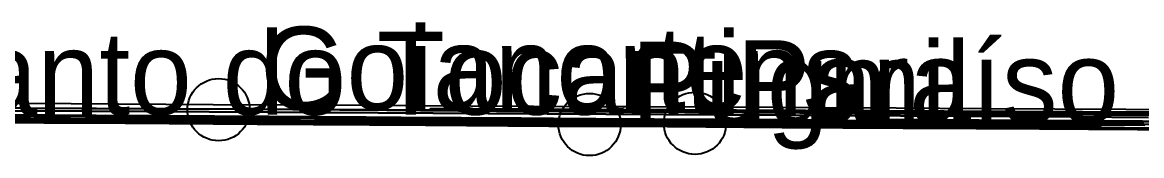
# Model space of a CAD drawing. Header units: metres. Extents: x 528129 to 864363, y 9998262 to 10000641.
# Drawn here: x 725062 to 735846, y 9998933 to 10000219 of the extents above; entities that cross this region are included whole.
import ezdxf

# ---------------------------------------------------------------- set-up
doc = ezdxf.new("R2010")
doc.units = ezdxf.units.M
for name, color, linetype in [('BACIA_CBHRCC', 1, 'CONTINUOUS'), ('HIDROGRAFIA', 5, 'CONTINUOUS'), ('LIMITES_MUNICIPAIS', 8, 'CONTINUOUS'), ('SEDES_MUNICIPAIS', 10, 'CONTINUOUS'), ('SUBBACIA_CAIAPO', 40, 'CONTINUOUS'), ('SUBBACIA_COCO', 30, 'CONTINUOUS')]:
    doc.layers.add(name, color=color, linetype=linetype)

msp = doc.modelspace()

# ---------------------------------------------------------------- linework, layer by layer
at = {"layer": 'BACIA_CBHRCC'}
for points in [[(724954.013, 9999321.86), (725193.581, 9999320.231), (725367.14, 9999319.061), (725467.191, 9999318.399), (725577.444, 9999317.684), (725685.798, 9999316.993), (725802.606, 9999316.255), (726045.175, 9999314.729), (726163.23, 9999313.983), (726398.172, 9999312.487), (726499.171, 9999311.842), (726650.033, 9999310.864), (726789.576, 9999309.933), (726852.319, 9999309.492), (726903.039, 9999309.119), (726967.625, 9999308.617), (727006.162, 9999308.296), (727052.194, 9999307.889), (727082.449, 9999307.635), (727122.492, 9999307.325), (727233.908, 9999306.541), (727351.869, 9999305.757), (727460.953, 9999305.047), (727580.277, 9999304.285), (727708.271, 9999303.478), (727907.614, 9999302.233), (728016.559, 9999301.558), (728124.154, 9999300.898), (728288.025, 9999299.904), (728447.183, 9999298.968), (728539.613, 9999298.449), (728740.874, 9999297.364), (728871.04, 9999296.643), (728991.219, 9999295.95), (729117.644, 9999295.196), (729263.636, 9999294.292), (729354.043, 9999293.708), (729473.579, 9999292.899), (729544.86, 9999292.396), (729623.377, 9999291.82), (729667.35, 9999291.487), (729749.478, 9999290.829), (729796.449, 9999290.41), (729834.541, 9999290.032), (729849.868, 9999289.867), (729871.933, 9999289.591), (729884.724, 9999289.375), (729890.37, 9999289.213), (729891.217, 9999289.097), (729886.119, 9999288.967), (729960.909, 9999288.459), (730089.382, 9999287.612), (730271.116, 9999286.43), (730440.788, 9999285.337), (730536.695, 9999284.722), (730696.358, 9999283.705), (730859.377, 9999282.674), (731017.122, 9999281.681), (731482.699, 9999278.764), (731652.508, 9999277.681), (731778.763, 9999276.849), (731864.171, 9999276.262), (731930.249, 9999275.784), (731977.127, 9999275.417), (731998.127, 9999275.215), (732001.725, 9999275.118), (731989.007, 9999275.122), (731956.79, 9999275.236), (731903.667, 9999275.457), (731867.097, 9999275.617), (731758.863, 9999276.115), (731668.721, 9999276.553), (731517.365, 9999277.31), (731451.404, 9999277.613), (731428.922, 9999277.678), (731411.511, 9999277.668), (731419.044, 9999277.542), (731437.19, 9999277.345), (731482.628, 9999276.896), (731510.55, 9999276.643), (731638.695, 9999275.609), (731800.107, 9999274.336), (731962.004, 9999273.033), (731688.892, 9999274.464), (731596.698, 9999274.941), (731506.511, 9999275.397), (731443.427, 9999275.705), (731387.581, 9999275.968), (731305.014, 9999276.32), (731271.085, 9999276.387), (731270.626, 9999276.294), (731286, 9999276.104), (731318.173, 9999275.817), (731369.478, 9999275.42), (731474.282, 9999274.68), (731555.029, 9999274.126), (731680.021, 9999273.277), (731756.311, 9999272.748), (731860.065, 9999271.988), (731927.779, 9999271.471), (731986.869, 9999271.032), (732058.024, 9999270.521), (732138.289, 9999269.959), (732410.196, 9999268.073), (732541.427, 9999267.152), (732751.96, 9999265.633), (732831.111, 9999265.076), (732930.683, 9999264.395), (733090.043, 9999263.329), (733198.803, 9999262.612), (733570.396, 9999260.17), (733709.394, 9999259.249), (733806.069, 9999258.595), (733893.324, 9999257.985), (734000.358, 9999257.201), (734063.215, 9999256.722), (734151.278, 9999256.037), (734292.979, 9999254.918), (734386.25, 9999254.201), (734488.922, 9999253.427), (734544.895, 9999253.012), (734605.382, 9999252.57), (734693.569, 9999251.941), (734789.433, 9999251.272), (735053.908, 9999249.451), (735207.061, 9999248.388), (735300.542, 9999247.726), (735387.811, 9999247.097), (735504.277, 9999246.242), (735609.794, 9999245.446), (735706.677, 9999244.699), (735810.993, 9999243.883), (735867.511, 9999243.451)], [(736097.122, 9999232.613), (735795.564, 9999234.505), (735622.883, 9999235.591), (735152.688, 9999238.562), (734921.257, 9999240.016), (734816.855, 9999240.674), (734709.271, 9999241.36), (734599.11, 9999242.072), (734326.844, 9999243.844), (734222.222, 9999244.518), (734115.969, 9999245.192), (733907.462, 9999246.504), (733762.389, 9999247.392), (733634.04, 9999248.14), (733523.795, 9999248.75), (733468.074, 9999249.045), (733361.223, 9999249.602), (733233.899, 9999250.279), (733151.868, 9999250.698), (733098.421, 9999250.934), (733087.241, 9999250.893), (733099.49, 9999250.738), (733128.393, 9999250.442), (733137.412, 9999250.3), (733132.084, 9999250.217), (733122.361, 9999250.2), (733095.615, 9999250.244), (733049.891, 9999250.373), (733021.802, 9999250.472), (732929.324, 9999250.833), (732879.334, 9999251.016), (732851.119, 9999251.107), (732832.807, 9999251.131), (732826.255, 9999251.079), (732828.27, 9999250.934), (732826.002, 9999250.879), (732818.503, 9999250.858), (732782.623, 9999250.908), (732725.226, 9999251.06), (732673.826, 9999251.26), (732605.196, 9999251.574), (732550.15, 9999251.846), (732343.345, 9999252.89), (732233.752, 9999253.425), (732033.182, 9999254.396), (731966.592, 9999254.759), (731818.669, 9999255.63), (731677.286, 9999256.484), (731567.508, 9999257.154), (731451.892, 9999257.864), (731332.016, 9999258.607), (731042.858, 9999260.417), (730928.602, 9999261.128), (730811.665, 9999261.848), (730670.468, 9999262.702), (730528.943, 9999263.545), (730390.901, 9999264.357), (730259.948, 9999265.118), (730025.726, 9999266.47), (729890.217, 9999267.254), (729774.85, 9999267.941), (729759.2, 9999268.02), (729745.547, 9999268.006), (729785.263, 9999267.624), (729835.115, 9999267.177), (729848.18, 9999267.005), (729848.831, 9999266.861), (729841.322, 9999266.819), (729819.281, 9999266.836), (729834.716, 9999266.654), (729895.717, 9999266.195), (729978.204, 9999265.606), (730089.285, 9999264.804), (730125.275, 9999264.502), (730166.512, 9999264.084), (730146.679, 9999264.093), (730136.954, 9999264.049), (730126.825, 9999263.934), (730122.156, 9999263.795), (730257.442, 9999262.865), (730372.446, 9999262.058), (730479.227, 9999261.278), (730548.188, 9999260.753), (730608.698, 9999260.262), (730659.355, 9999259.864), (730706.422, 9999259.499), (730775.943, 9999258.992), (731000.314, 9999257.393), (731085.492, 9999256.778), (731163.09, 9999256.207), (731265.435, 9999255.427), (731343.367, 9999254.853), (731510.997, 9999253.646), (731574.096, 9999253.163), (731607.195, 9999252.884), (731611.289, 9999252.716), (731630.108, 9999252.443), (731698.832, 9999251.805), (731748.391, 9999251.393), (731856.844, 9999250.693), (731936.063, 9999250.136), (732062.348, 9999249.299), (732134.475, 9999248.779), (732204.034, 9999248.32), (732255.774, 9999247.832), (732310.056, 9999247.323), (732357.6, 9999246.894), (732418.119, 9999246.382), (732496.165, 9999245.766), (732591.571, 9999245.061), (732698.167, 9999244.308), (732807.069, 9999243.561), (732969.72, 9999242.455), (733183.579, 9999240.978), (733341.12, 9999239.88), (733549.595, 9999238.416), (733703.134, 9999237.333), (733846.787, 9999236.306), (733970.488, 9999235.394), (734038.13, 9999234.869), (734094.707, 9999234.408), (734259.858, 9999233.032), (734308.933, 9999232.636), (734412.555, 9999231.836), (734491.398, 9999231.25), (734663.041, 9999229.99), (734747.017, 9999229.366), (735011.216, 9999227.372), (735076.453, 9999226.86), (735151.388, 9999226.234), (735188.064, 9999225.897), (735222.178, 9999225.526), (735230.433, 9999225.363), (735241.691, 9999225.017), (735251.698, 9999224.843), (735286.927, 9999224.433), (735346.149, 9999223.893), (735407.04, 9999223.386), (735454.978, 9999223.012), (735455.432, 9999222.805), (735448.606, 9999222.77), (735421.097, 9999222.865), (735346.015, 9999223.251), (735246.292, 9999223.817), (735117.749, 9999224.563), (735061.141, 9999224.876), (734929.308, 9999225.679), (734786.447, 9999226.559), (734687.106, 9999227.143), (734463.3, 9999228.514), (734440.478, 9999228.659), (734413.345, 9999228.73), (734428.203, 9999228.494), (734468.721, 9999228.114), (734543.454, 9999227.478), (734598.423, 9999227.033), (734679.297, 9999226.411), (734760.307, 9999225.807), (734838.598, 9999225.216), (735014.346, 9999223.854), (735134.377, 9999222.881), (735305.524, 9999221.498), (735348.801, 9999221.129), (735373.719, 9999220.829), (735353.898, 9999220.787), (735328.063, 9999220.88), (735278.365, 9999221.135), (735167.096, 9999221.773), (735077.404, 9999222.305), (734887.432, 9999223.441), (734801.576, 9999223.945), (734731.739, 9999224.339), (734681.763, 9999224.565), (734695.105, 9999224.352), (734751.886, 9999223.87), (734854.73, 9999223.058), (734926.832, 9999222.508), (735019.793, 9999221.817), (735124.412, 9999221.046), (735142.001, 9999220.911), (735040.178, 9999221.527), (734978.485, 9999221.873), (734918.233, 9999222.19), (734878.789, 9999222.375), (734848.099, 9999222.495), (734812.455, 9999222.565), (734798.724, 9999222.543), (734792.05, 9999222.477), (734792.399, 9999222.372), (734814.321, 9999222.078), (734885.461, 9999221.37), (734904.905, 9999221.143), (734915.857, 9999220.968), (734918.929, 9999220.843), (734914.129, 9999220.77), (734901.078, 9999220.754), (734878.785, 9999220.801), (734845.375, 9999220.928), (734770.672, 9999221.285), (734711.413, 9999221.596), (734552.157, 9999222.437), (734293.385, 9999223.817), (734163.603, 9999224.503), (734091.711, 9999224.897), (734011.055, 9999225.358), (733875.659, 9999226.158), (733734.869, 9999227), (733642.053, 9999227.551), (733553.903, 9999228.069), (733384.802, 9999229.051), (733254.595, 9999229.817), (733123.3, 9999230.6), (732903.944, 9999231.925), (732733.178, 9999232.938), (732640.539, 9999233.49), (732541.447, 9999234.091), (732432.625, 9999234.761), (732316.288, 9999235.489), (732120.745, 9999236.732), (731983.742, 9999237.612), (731772.442, 9999238.976), (731657.594, 9999239.722), (731543.91, 9999240.463), (731244.443, 9999242.422), (731130.025, 9999243.16), (731025.574, 9999243.821), (730938.579, 9999244.352), (730871.849, 9999244.73), (730827.526, 9999244.947), (730788.047, 9999245.092), (730741.955, 9999245.227), (730715.075, 9999245.317), (730613.66, 9999245.718), (730492.69, 9999246.227), (730452.603, 9999246.41), (730369.902, 9999246.82), (730273.187, 9999247.332), (730201.006, 9999247.731), (730046.171, 9999248.609), (729945.432, 9999249.19), (729789.693, 9999250.122), (729587.598, 9999251.365), (729449.904, 9999252.22), (729306.92, 9999253.112), (729194.574, 9999253.816), (729052.907, 9999254.707), (728865.133, 9999255.896), (728714.839, 9999256.866), (728518.418, 9999258.142), (728382.226, 9999259.01), (728210.246, 9999260.057), (728000.178, 9999261.303), (727867.648, 9999262.098), (727774.908, 9999262.664), (727678.936, 9999263.261), (727579.519, 9999263.894), (727450.057, 9999264.74), (727318.973, 9999265.615), (727218.97, 9999266.294), (726964.257, 9999268.048), (726859.292, 9999268.765), (726646.229, 9999270.214), (726541.01, 9999270.921), (726437.054, 9999271.61), (726305.008, 9999272.467), (726178.829, 9999273.262), (726039.378, 9999274.113), (725946.427, 9999274.673), (725704.945, 9999276.142), (725580.379, 9999276.893), (725240.776, 9999278.891), (725149.869, 9999279.436), (725053.241, 9999280.029)]]:
    msp.add_lwpolyline(points, dxfattribs=at)
at = {"layer": 'HIDROGRAFIA'}
for points in [[(728458.366, 9999298.333), (727496.072, 9999304.351), (726768.912, 9999308.62), (726433.829, 9999310.692), (726067.244, 9999313.076), (725421.031, 9999317.514), (725086.85, 9999319.664), (724571.411, 9999322.861)], [(725670.734, 9999295.062), (726053.548, 9999292.368), (726245.131, 9999290.731), (726866.991, 9999286.243), (727425.168, 9999282.392), (727696.059, 9999280.271), (727584.557, 9999280.733), (727042.172, 9999283.777), (726872.26, 9999284.448), (726194.526, 9999288.355), (726022.961, 9999289.21), (726005.882, 9999289.108), (726276.574, 9999287.066), (725973.835, 9999288.503), (725957.676, 9999288.231), (726196.729, 9999286.1), (726304.656, 9999284.741), (726305.948, 9999284.725), (726117.99, 9999285.55), (725918.887, 9999286.63), (725144.359, 9999291.166), (724745.42, 9999293.336)], [(734043.211, 9999245.714), (734234.665, 9999244.916), (734633.256, 9999242.826), (734783.528, 9999242.453), (734611.622, 9999243.98), (734638.711, 9999244.021), (734814.844, 9999243.112), (735040.836, 9999242.113), (734986.35, 9999243.049), (734856.08, 9999244.696), (734856.005, 9999245.056), (735159.178, 9999243.264), (735494.183, 9999241.175), (735493.845, 9999241.369), (735174.987, 9999243.702), (735111.075, 9999244.584), (734919.739, 9999246.217), (734696.612, 9999247.916), (733994.747, 9999252.816), (732878.494, 9999260.376), (732208.324, 9999265.205), (731777.645, 9999268.789), (731761.853, 9999269.445), (731538.504, 9999270.961), (730996.203, 9999274.478), (730789.134, 9999275.972), (730581.689, 9999277.381), (728986.997, 9999287.613), (728492.56, 9999290.673), (728126.041, 9999292.692), (727902.346, 9999294.015), (727583.621, 9999295.966), (727360.331, 9999297.503), (727200.952, 9999299.033), (726785.972, 9999301.705), (726243.866, 9999304.455), (725351.26, 9999309.331), (724968.566, 9999311.57)]]:
    msp.add_lwpolyline(points, dxfattribs=at)
at = {"layer": 'LIMITES_MUNICIPAIS'}
for points in [[(735912.91, 9999302.87), (735202.373, 9999307.568), (733521.312, 9999317.6), (729549.659, 9999340.396), (727431.194, 9999351.688), (726862.493, 9999355.28), (725653.443, 9999362.192), (724920.458, 9999366.755), (722210.546, 9999382.61), (720880.501, 9999390.034), (719504.654, 9999397.462), (719543.531, 9999397.904), (717367.783, 9999409.946), (715810.929, 9999420.081), (714758.124, 9999426.043), (714459.374, 9999427.439), (713185.204, 9999434.382), (711981.498, 9999441.395), (710827.032, 9999447.489), (708810.347, 9999458.731)], [(708810.347, 9999458.731), (710827.032, 9999447.489), (711981.498, 9999441.395), (713185.204, 9999434.382), (714459.374, 9999427.439), (714758.124, 9999426.043), (715810.929, 9999420.081), (717367.783, 9999409.946), (719543.531, 9999397.904), (719504.654, 9999397.462), (720880.501, 9999390.034), (722210.546, 9999382.61), (724920.458, 9999366.755), (725653.443, 9999362.192), (726862.493, 9999355.28), (727431.194, 9999351.688), (729549.659, 9999340.396), (733521.312, 9999317.6), (735202.373, 9999307.568), (735912.91, 9999302.87)], [(736485.637, 9999319.623), (735467.184, 9999326.078), (735518.039, 9999326.626), (734580.429, 9999331.708), (733091.632, 9999341.116), (732899.79, 9999342.961), (733104.752, 9999342.641), (730889.434, 9999356.019), (730827.409, 9999356.85), (729629.728, 9999363.744), (728897.523, 9999368.42), (728574.893, 9999371.107), (727668.384, 9999376.928), (727108.126, 9999380.121), (726423.598, 9999383.601), (725777.628, 9999387.521), (725629.947, 9999389.085), (724584.515, 9999394.762)], [(724584.515, 9999394.762), (725629.947, 9999389.085), (725777.628, 9999387.521), (726423.598, 9999383.601), (727108.126, 9999380.121), (735709.954, 9999341.186), (734338.542, 9999349.446), (734189.606, 9999350.925), (733132.304, 9999356.743), (732483.93, 9999361.845), (731695.943, 9999366.765), (730759.71, 9999371.843), (730376.888, 9999374.245), (730492.895, 9999374.343), (730060.681, 9999377.71), (729601.625, 9999380.619), (729881.836, 9999379.712), (728992.776, 9999384.868), (729274.937, 9999384.197), (735944.735, 9999352.921)], [(736325.814, 9999374.754), (735692.897, 9999378.96), (734325.193, 9999386.056), (733479.683, 9999390.92), (732796.005, 9999394.46), (731861.641, 9999399.664), (731011.516, 9999403.895), (730588.491, 9999405.542), (728781.192, 9999414.905), (727908.389, 9999419.115), (726900.828, 9999425.088), (725533.689, 9999431.975), (724802.723, 9999435.221)], [(736754.852, 9999335.19), (735709.954, 9999341.186), (727108.126, 9999380.121), (727108.126, 9999380.121), (727668.384, 9999376.928), (728574.893, 9999371.107), (728897.523, 9999368.42), (729629.728, 9999363.744), (730827.409, 9999356.85), (730889.434, 9999356.019), (733104.752, 9999342.641), (732899.79, 9999342.961), (733091.632, 9999341.116), (734580.429, 9999331.708), (735518.039, 9999326.626), (735467.184, 9999326.078), (736485.637, 9999319.623)], [(735944.735, 9999352.921), (729274.937, 9999384.197), (728992.776, 9999384.868), (729881.836, 9999379.712), (729601.625, 9999380.619), (730060.681, 9999377.71), (730492.895, 9999374.343), (730376.888, 9999374.245), (730759.71, 9999371.843), (731695.943, 9999366.765), (732483.93, 9999361.845), (733132.304, 9999356.743), (734189.606, 9999350.925), (734338.542, 9999349.446), (735709.954, 9999341.186), (736754.852, 9999335.19)], [(723084.001, 9999265.016), (725268.376, 9999251.205), (726051.711, 9999246.61), (727322.907, 9999238.28), (728946.922, 9999226.696), (730133.286, 9999219.102), (731276.435, 9999212.923), (732383.31, 9999205.516), (733548.655, 9999198.052), (733650.345, 9999198.792), (734252.455, 9999195.784), (734861.293, 9999192.292), (737221.503, 9999176.66)], [(723506.704, 9999287.71), (725161.1, 9999277.132), (726491.763, 9999269.07), (728321.452, 9999257.211), (729249.918, 9999250.867), (729341.866, 9999249.582), (731333.437, 9999236.241), (732641.827, 9999226.918), (733901.442, 9999217.347), (735034.162, 9999207.904), (734773.413, 9999208.741), (736133.591, 9999198.59)], [(736133.591, 9999198.59), (734773.413, 9999208.741), (735034.162, 9999207.904), (733901.442, 9999217.347), (732641.827, 9999226.918), (731333.437, 9999236.241), (729341.866, 9999249.582), (729249.918, 9999250.867), (728321.452, 9999257.211), (726491.763, 9999269.07), (725161.1, 9999277.132), (723506.704, 9999287.71)], [(738543.362, 9999172.896), (735608.025, 9999191.911), (734954.532, 9999195.614), (733319.042, 9999206.351), (732282.396, 9999212.625), (731255.005, 9999219.749), (730232.826, 9999226.227), (728879.595, 9999235.728), (728113.76, 9999240.886), (727159.804, 9999248.165), (726272.413, 9999253.97), (725566.017, 9999259.14), (725280.638, 9999262.027), (725911.338, 9999258.546), (725520.79, 9999261.468), (725442.1, 9999262.868), (723857.902, 9999273.54)], [(723857.902, 9999273.54), (725442.1, 9999262.868), (725520.79, 9999261.468), (725911.338, 9999258.546), (725280.638, 9999262.027), (725566.017, 9999259.14), (726272.413, 9999253.97), (727159.804, 9999248.165), (728113.76, 9999240.886), (728879.595, 9999235.728), (730232.826, 9999226.227), (731255.005, 9999219.749), (732282.396, 9999212.625), (733319.042, 9999206.351), (734954.532, 9999195.614), (735608.025, 9999191.911), (738543.362, 9999172.896)], [(724217.436, 9999324.938), (725992.599, 9999313.896), (726466.631, 9999310.061), (727478.512, 9999304.114), (728069.007, 9999300.262), (729407.444, 9999291.965), (731730.939, 9999274.786), (732772.46, 9999269.344), (733717.756, 9999263.558), (733820.188, 9999264.53), (733179.152, 9999269.278), (732999.419, 9999271.161), (731665.148, 9999280.015), (731525.892, 9999281.258), (732151.793, 9999278.603), (732803.231, 9999274.968), (731996.408, 9999280.592), (731150.325, 9999285.74), (730587.136, 9999288.85), (729361.361, 9999296.791), (729866.888, 9999294.953), (728712.258, 9999301.805), (728374.984, 9999304.194), (727438.916, 9999309.566), (725859.813, 9999319.301), (726195.35, 9999317.947), (725351.048, 9999323.137), (724842.946, 9999325.851)], [(724730.339, 9999315.712), (725540.839, 9999310.609), (725799.371, 9999309.681), (725178.426, 9999313.952), (725867.892, 9999310.714), (725861.643, 9999311.256), (726821.055, 9999305.892), (726695.79, 9999307.346), (727117.089, 9999305.227), (728303.458, 9999298.066), (728320.099, 9999297.391), (729629.112, 9999288.448), (729723.696, 9999287.408), (731730.939, 9999274.786), (729407.444, 9999291.965), (728069.007, 9999300.262), (727478.512, 9999304.114), (726466.631, 9999310.061), (725992.599, 9999313.896), (724217.436, 9999324.938)], [(724616.103, 9999313.62), (725174.022, 9999310.034), (726819.282, 9999301.03), (727877.541, 9999293.847), (728166.446, 9999292.445), (729680.382, 9999283), (730895.647, 9999275.106), (731743.305, 9999268.888), (732194.736, 9999265.018), (734325.944, 9999250.564), (735150.077, 9999244.222), (735689.121, 9999239.711), (734895.923, 9999244.454), (735262.456, 9999240.19), (734811.077, 9999242.924), (734556.13, 9999243.085), (733590.409, 9999249.252), (733352.324, 9999249.944), (732452.146, 9999254.455), (732194.608, 9999254.364), (731806.164, 9999256.364), (730482.578, 9999264.024), (730114.421, 9999265.708), (730017.867, 9999265.391), (730241.907, 9999263.3), (730754.632, 9999259.737), (731327.934, 9999255.223), (732164.129, 9999251.304), (731970.605, 9999252.962), (732264.19, 9999251.976), (733009.577, 9999247.136), (733934.509, 9999241.556), (734843.467, 9999235.517), (734867.354, 9999234.388), (735876.119, 9999227.789)], [(724773.077, 9999292.515), (725449.232, 9999289.019), (726328.749, 9999283.721), (726222.622, 9999284.754), (726798.086, 9999281.669), (727740.559, 9999275.649), (728612.083, 9999270.662), (728748.587, 9999270.308), (729472.189, 9999265.684), (729885.433, 9999263.835), (730565.847, 9999259.537), (731327.934, 9999255.223), (730754.632, 9999259.737), (730241.907, 9999263.3), (730017.867, 9999265.391), (730114.421, 9999265.708), (730482.578, 9999264.024), (731806.164, 9999256.364), (732194.608, 9999254.364), (732452.146, 9999254.455), (733352.324, 9999249.944), (733590.409, 9999249.252), (734556.13, 9999243.085), (734811.077, 9999242.924), (735262.456, 9999240.19), (734895.923, 9999244.454), (735689.121, 9999239.711), (735150.077, 9999244.222), (734325.944, 9999250.564), (732194.736, 9999265.018), (731743.305, 9999268.888), (730895.647, 9999275.106), (729680.382, 9999283), (728166.446, 9999292.445), (727877.541, 9999293.847), (726819.282, 9999301.03), (725174.022, 9999310.034), (724616.103, 9999313.62)], [(735848.014, 9999251.418), (735588.669, 9999253.517), (734711.379, 9999259.153), (734276.698, 9999261.16), (734637.619, 9999257.524), (733278.66, 9999265.104), (732530.322, 9999269.583), (731730.939, 9999274.786), (729723.696, 9999287.408), (729629.112, 9999288.448), (728320.099, 9999297.391), (728303.458, 9999298.066), (727117.089, 9999305.227), (726695.79, 9999307.346), (726821.055, 9999305.892), (725861.643, 9999311.256), (725867.892, 9999310.714), (725178.426, 9999313.952), (725799.371, 9999309.681), (725540.839, 9999310.609), (724730.339, 9999315.712)], [(735876.119, 9999227.789), (734867.354, 9999234.388), (734843.467, 9999235.517), (733934.509, 9999241.556), (733009.577, 9999247.136), (732264.19, 9999251.976), (731970.605, 9999252.962), (732164.129, 9999251.304), (731327.934, 9999255.223), (730565.847, 9999259.537), (729885.433, 9999263.835), (729472.189, 9999265.684), (728748.587, 9999270.308), (728612.083, 9999270.662), (727740.559, 9999275.649), (726798.086, 9999281.669), (726222.622, 9999284.754), (726328.749, 9999283.721), (725449.232, 9999289.019), (724773.077, 9999292.515)], [(724842.946, 9999325.851), (725351.048, 9999323.137), (726195.35, 9999317.947), (725859.813, 9999319.301), (727438.916, 9999309.566), (728374.984, 9999304.194), (728712.258, 9999301.805), (729866.888, 9999294.953), (729361.361, 9999296.791), (730587.136, 9999288.85), (731150.325, 9999285.74), (731996.408, 9999280.592), (732803.231, 9999274.968), (732151.793, 9999278.603), (731525.892, 9999281.258), (731665.148, 9999280.015), (732999.419, 9999271.161), (733179.152, 9999269.278), (733820.188, 9999264.53), (733717.756, 9999263.558), (732772.46, 9999269.344), (731730.939, 9999274.786), (732530.322, 9999269.583), (733278.66, 9999265.104), (734637.619, 9999257.524), (734276.698, 9999261.16), (734711.379, 9999259.153), (733827.147, 9999266.473), (734258.983, 9999264.178), (733729.515, 9999268.432), (734053.741, 9999267.057), (735035.592, 9999261.439), (735521.063, 9999259.892), (734613.057, 9999265.945), (734932.365, 9999265.282), (734366.57, 9999269.389), (735029.26, 9999265.694), (735114.893, 9999266.147), (734564.154, 9999270.62), (733287.142, 9999279.399), (733739.017, 9999278.027), (735361.973, 9999268.955), (736349.419, 9999262.705)], [(748121.745, 9999184.757), (733287.142, 9999279.399), (734564.154, 9999270.62), (735114.893, 9999266.147), (735029.26, 9999265.694), (734366.57, 9999269.389), (734932.365, 9999265.282), (734613.057, 9999265.945), (735521.063, 9999259.892), (735035.592, 9999261.439), (734053.741, 9999267.057), (733729.515, 9999268.432), (734258.983, 9999264.178), (733827.147, 9999266.473), (734711.379, 9999259.153), (735588.669, 9999253.517), (735848.014, 9999251.418)], [(736349.419, 9999262.705), (735361.973, 9999268.955), (733739.017, 9999278.027), (733287.142, 9999279.399), (733287.142, 9999279.399), (748121.745, 9999184.757)]]:
    msp.add_lwpolyline(points, dxfattribs=at)
at = {"layer": 'SEDES_MUNICIPAIS'}
for centre in [(726952.81, 9999376.76), (730527.123, 9999233.243), (731543.135, 9999245.651)]:
    msp.add_circle(centre, 300, dxfattribs=at)
at = {"layer": 'SUBBACIA_CAIAPO'}
msp.add_lwpolyline([(725043.894, 9999317.263), (725107.658, 9999316.951), (725213.598, 9999316.371), (725334.789, 9999315.665), (725498.59, 9999314.674), (725779.9, 9999312.921), (725908.811, 9999312.134), (726021.793, 9999311.477), (726116.504, 9999310.963), (726207.75, 9999310.522), (726274.377, 9999310.25), (726334.158, 9999309.982), (726424.31, 9999309.525), (726506.817, 9999309.072), (726603.457, 9999308.528), (726976.042, 9999306.418), (727254.915, 9999304.832), (727427.222, 9999303.845), (727545.232, 9999303.167), (727667.82, 9999302.457), (727761.935, 9999301.906), (727927.64, 9999300.93), (728045.675, 9999300.227), (728166.175, 9999299.506), (728401.116, 9999298.092), (728532.403, 9999297.298), (728665.316, 9999296.482), (728893.655, 9999295.063), (729135.938, 9999293.549), (729296.763, 9999292.546), (729486.48, 9999291.372), (729587.992, 9999290.751), (729757.072, 9999289.729), (729862.009, 9999289.106), (729886.119, 9999288.967), (729891.217, 9999289.097), (729890.37, 9999289.213), (729884.724, 9999289.375), (729871.933, 9999289.591), (729849.868, 9999289.867), (729834.541, 9999290.032), (729796.449, 9999290.41), (729749.478, 9999290.829), (729667.35, 9999291.487), (729623.377, 9999291.82), (729544.86, 9999292.396), (729473.579, 9999292.899), (729354.043, 9999293.708), (729263.636, 9999294.292), (729117.644, 9999295.196), (728991.219, 9999295.95), (728871.04, 9999296.643), (728740.874, 9999297.364), (728539.613, 9999298.449), (728447.183, 9999298.968), (728288.025, 9999299.904), (728124.154, 9999300.898), (728016.559, 9999301.558), (727907.614, 9999302.233), (727708.271, 9999303.478), (727580.277, 9999304.285), (727460.953, 9999305.047), (727351.869, 9999305.757), (727233.908, 9999306.541), (727122.492, 9999307.325), (727082.449, 9999307.635), (727052.194, 9999307.889), (727006.162, 9999308.296), (726967.625, 9999308.617), (726903.039, 9999309.119), (726852.319, 9999309.492), (726789.576, 9999309.933), (726650.033, 9999310.864), (726499.171, 9999311.842), (726398.172, 9999312.487), (726163.23, 9999313.983), (726045.175, 9999314.729), (725802.606, 9999316.255), (725685.798, 9999316.993), (725577.444, 9999317.684), (725467.191, 9999318.399), (725367.14, 9999319.061), (725193.581, 9999320.231), (724954.013, 9999321.86)], dxfattribs=at)
at = {"layer": 'SUBBACIA_COCO'}
for points in [[(725043.894, 9999317.263), (725107.658, 9999316.951), (725213.598, 9999316.371), (725334.789, 9999315.665), (725498.59, 9999314.674), (725779.9, 9999312.921), (725908.811, 9999312.134), (726021.793, 9999311.477), (726116.504, 9999310.963), (726207.75, 9999310.522), (726274.377, 9999310.25), (726334.158, 9999309.982), (726424.31, 9999309.525), (726506.817, 9999309.072), (726603.457, 9999308.528), (726976.042, 9999306.418), (727254.915, 9999304.832), (727427.222, 9999303.845), (727545.232, 9999303.167), (727667.82, 9999302.457), (727761.935, 9999301.906), (727927.64, 9999300.93), (728045.675, 9999300.227), (728166.175, 9999299.506), (728401.116, 9999298.092), (728532.403, 9999297.298), (728665.316, 9999296.482), (728893.655, 9999295.063), (729135.938, 9999293.549), (729296.763, 9999292.546), (729486.48, 9999291.372), (729587.992, 9999290.751), (729757.072, 9999289.729), (729862.009, 9999289.106), (729886.119, 9999288.967), (729960.909, 9999288.459), (730089.382, 9999287.612), (730271.116, 9999286.43), (730440.788, 9999285.337), (730536.695, 9999284.722), (730696.358, 9999283.705), (730859.377, 9999282.674), (731017.122, 9999281.681), (731482.699, 9999278.764), (731652.508, 9999277.681), (731778.763, 9999276.849), (731864.171, 9999276.262), (731930.249, 9999275.784), (731977.127, 9999275.417), (731998.127, 9999275.215), (732001.725, 9999275.118), (731989.007, 9999275.122), (731956.79, 9999275.236), (731903.667, 9999275.457), (731867.097, 9999275.617), (731758.863, 9999276.115), (731668.721, 9999276.553), (731517.365, 9999277.31), (731451.404, 9999277.613), (731428.922, 9999277.678), (731411.511, 9999277.668), (731419.044, 9999277.542), (731437.19, 9999277.345), (731482.628, 9999276.896), (731510.55, 9999276.643), (731638.695, 9999275.609), (731800.107, 9999274.336), (731962.004, 9999273.033), (731688.892, 9999274.464), (731596.698, 9999274.941), (731506.511, 9999275.397), (731443.427, 9999275.705), (731387.581, 9999275.968), (731305.014, 9999276.32), (731271.085, 9999276.387), (731270.626, 9999276.294), (731286, 9999276.104), (731318.173, 9999275.817), (731369.478, 9999275.42), (731474.282, 9999274.68), (731555.029, 9999274.126), (731680.021, 9999273.277), (731756.311, 9999272.748), (731860.065, 9999271.988), (731927.779, 9999271.471), (731986.869, 9999271.032), (732058.024, 9999270.521), (732138.289, 9999269.959), (732410.196, 9999268.073), (732541.427, 9999267.152), (732751.96, 9999265.633), (732831.111, 9999265.076), (732930.683, 9999264.395), (733090.043, 9999263.329), (733198.803, 9999262.612), (733570.396, 9999260.17), (733709.394, 9999259.249), (733806.069, 9999258.595), (733893.324, 9999257.985), (734000.358, 9999257.201), (734063.215, 9999256.722), (734151.278, 9999256.037), (734292.979, 9999254.918), (734386.25, 9999254.201), (734488.922, 9999253.427), (734544.895, 9999253.012), (734605.382, 9999252.57), (734693.569, 9999251.941), (734789.433, 9999251.272), (735053.908, 9999249.451), (735207.061, 9999248.388), (735300.542, 9999247.726), (735387.811, 9999247.097), (735504.277, 9999246.242), (735609.794, 9999245.446), (735706.677, 9999244.699), (735810.993, 9999243.883), (735867.511, 9999243.451)], [(736097.122, 9999232.613), (735795.564, 9999234.505), (735622.883, 9999235.591), (735152.688, 9999238.562), (734921.257, 9999240.016), (734816.855, 9999240.674), (734709.271, 9999241.36), (734599.11, 9999242.072), (734326.844, 9999243.844), (734222.222, 9999244.518), (734115.969, 9999245.192), (733907.462, 9999246.504), (733762.389, 9999247.392), (733634.04, 9999248.14), (733523.795, 9999248.75), (733468.074, 9999249.045), (733361.223, 9999249.602), (733233.899, 9999250.279), (733151.868, 9999250.698), (733098.421, 9999250.934), (733087.241, 9999250.893), (733099.49, 9999250.738), (733128.393, 9999250.442), (733137.412, 9999250.3), (733132.084, 9999250.217), (733122.361, 9999250.2), (733095.615, 9999250.244), (733049.891, 9999250.373), (733021.802, 9999250.472), (732929.324, 9999250.833), (732879.334, 9999251.016), (732851.119, 9999251.107), (732832.807, 9999251.131), (732826.255, 9999251.079), (732828.27, 9999250.934), (732826.002, 9999250.879), (732818.503, 9999250.858), (732782.623, 9999250.908), (732725.226, 9999251.06), (732673.826, 9999251.26), (732605.196, 9999251.574), (732550.15, 9999251.846), (732343.345, 9999252.89), (732233.752, 9999253.425), (732033.182, 9999254.396), (731966.592, 9999254.759), (731818.669, 9999255.63), (731677.286, 9999256.484), (731567.508, 9999257.154), (731451.892, 9999257.864), (731332.016, 9999258.607), (731042.858, 9999260.417), (730928.602, 9999261.128), (730811.665, 9999261.848), (730670.468, 9999262.702), (730528.943, 9999263.545), (730390.901, 9999264.357), (730259.948, 9999265.118), (730025.726, 9999266.47), (729890.217, 9999267.254), (729774.85, 9999267.941), (729759.2, 9999268.02), (729745.547, 9999268.006), (729785.263, 9999267.624), (729835.115, 9999267.177), (729848.18, 9999267.005), (729848.831, 9999266.861), (729841.322, 9999266.819), (729819.281, 9999266.836), (729834.716, 9999266.654), (729895.717, 9999266.195), (729978.204, 9999265.606), (730089.285, 9999264.804), (730125.275, 9999264.502), (730166.512, 9999264.084), (730146.679, 9999264.093), (730136.954, 9999264.049), (730126.825, 9999263.934), (730122.156, 9999263.795), (730257.442, 9999262.865), (730372.446, 9999262.058), (730479.227, 9999261.278), (730548.188, 9999260.753), (730608.698, 9999260.262), (730659.355, 9999259.864), (730706.422, 9999259.499), (730775.943, 9999258.992), (731000.314, 9999257.393), (731085.492, 9999256.778), (731163.09, 9999256.207), (731265.435, 9999255.427), (731343.367, 9999254.853), (731510.997, 9999253.646), (731574.096, 9999253.163), (731607.195, 9999252.884), (731611.289, 9999252.716), (731630.108, 9999252.443), (731698.832, 9999251.805), (731748.391, 9999251.393), (731856.844, 9999250.693), (731936.063, 9999250.136), (732062.348, 9999249.299), (732134.475, 9999248.779), (732204.034, 9999248.32), (732255.774, 9999247.832), (732310.056, 9999247.323), (732357.6, 9999246.894), (732418.119, 9999246.382), (732496.165, 9999245.766), (732591.571, 9999245.061), (732698.167, 9999244.308), (732807.069, 9999243.561), (732969.72, 9999242.455), (733183.579, 9999240.978), (733341.12, 9999239.88), (733549.595, 9999238.416), (733703.134, 9999237.333), (733846.787, 9999236.306), (733970.488, 9999235.394), (734038.13, 9999234.869), (734094.707, 9999234.408), (734259.858, 9999233.032), (734308.933, 9999232.636), (734412.555, 9999231.836), (734491.398, 9999231.25), (734663.041, 9999229.99), (734747.017, 9999229.366), (735011.216, 9999227.372), (735076.453, 9999226.86), (735151.388, 9999226.234), (735188.064, 9999225.897), (735222.178, 9999225.526), (735230.433, 9999225.363), (735241.691, 9999225.017), (735251.698, 9999224.843), (735286.927, 9999224.433), (735346.149, 9999223.893), (735407.04, 9999223.386), (735454.978, 9999223.012), (735455.432, 9999222.805), (735448.606, 9999222.77), (735421.097, 9999222.865), (735346.015, 9999223.251), (735246.292, 9999223.817), (735117.749, 9999224.563), (735061.141, 9999224.876), (734929.308, 9999225.679), (734786.447, 9999226.559), (734687.106, 9999227.143), (734463.3, 9999228.514), (734440.478, 9999228.659), (734413.345, 9999228.73), (734428.203, 9999228.494), (734468.721, 9999228.114), (734543.454, 9999227.478), (734598.423, 9999227.033), (734679.297, 9999226.411), (734760.307, 9999225.807), (734838.598, 9999225.216), (735014.346, 9999223.854), (735134.377, 9999222.881), (735305.524, 9999221.498), (735348.801, 9999221.129), (735373.719, 9999220.829), (735353.898, 9999220.787), (735328.063, 9999220.88), (735278.365, 9999221.135), (735167.096, 9999221.773), (735077.404, 9999222.305), (734887.432, 9999223.441), (734801.576, 9999223.945), (734731.739, 9999224.339), (734681.763, 9999224.565), (734695.105, 9999224.352), (734751.886, 9999223.87), (734854.73, 9999223.058), (734926.832, 9999222.508), (735019.793, 9999221.817), (735124.412, 9999221.046), (735142.001, 9999220.911), (735040.178, 9999221.527), (734978.485, 9999221.873), (734918.233, 9999222.19), (734878.789, 9999222.375), (734848.099, 9999222.495), (734812.455, 9999222.565), (734798.724, 9999222.543), (734792.05, 9999222.477), (734792.399, 9999222.372), (734814.321, 9999222.078), (734885.461, 9999221.37), (734904.905, 9999221.143), (734915.857, 9999220.968), (734918.929, 9999220.843), (734914.129, 9999220.77), (734901.078, 9999220.754), (734878.785, 9999220.801), (734845.375, 9999220.928), (734770.672, 9999221.285), (734711.413, 9999221.596), (734552.157, 9999222.437), (734293.385, 9999223.817), (734163.603, 9999224.503), (734091.711, 9999224.897), (734011.055, 9999225.358), (733875.659, 9999226.158), (733734.869, 9999227), (733642.053, 9999227.551), (733553.903, 9999228.069), (733384.802, 9999229.051), (733254.595, 9999229.817), (733123.3, 9999230.6), (732903.944, 9999231.925), (732733.178, 9999232.938), (732640.539, 9999233.49), (732541.447, 9999234.091), (732432.625, 9999234.761), (732316.288, 9999235.489), (732120.745, 9999236.732), (731983.742, 9999237.612), (731772.442, 9999238.976), (731657.594, 9999239.722), (731543.91, 9999240.463), (731244.443, 9999242.422), (731130.025, 9999243.16), (731025.574, 9999243.821), (730938.579, 9999244.352), (730871.849, 9999244.73), (730827.526, 9999244.947), (730788.047, 9999245.092), (730741.955, 9999245.227), (730715.075, 9999245.317), (730613.66, 9999245.718), (730492.69, 9999246.227), (730452.603, 9999246.41), (730369.902, 9999246.82), (730273.187, 9999247.332), (730201.006, 9999247.731), (730046.171, 9999248.609), (729945.432, 9999249.19), (729789.693, 9999250.122), (729587.598, 9999251.365), (729449.904, 9999252.22), (729306.92, 9999253.112), (729194.574, 9999253.816), (729052.907, 9999254.707), (728865.133, 9999255.896), (728714.839, 9999256.866), (728518.418, 9999258.142), (728382.226, 9999259.01), (728210.246, 9999260.057), (728000.178, 9999261.303), (727867.648, 9999262.098), (727774.908, 9999262.664), (727678.936, 9999263.261), (727579.519, 9999263.894), (727450.057, 9999264.74), (727318.973, 9999265.615), (727218.97, 9999266.294), (726964.257, 9999268.048), (726859.292, 9999268.765), (726646.229, 9999270.214), (726541.01, 9999270.921), (726437.054, 9999271.61), (726305.008, 9999272.467), (726178.829, 9999273.262), (726039.378, 9999274.113), (725946.427, 9999274.673), (725704.945, 9999276.142), (725580.379, 9999276.893), (725240.776, 9999278.891), (725149.869, 9999279.436), (725053.241, 9999280.029)]]:
    msp.add_lwpolyline(points, dxfattribs=at)

# ---------------------------------------------------------------- texts
at = {"layer": 'SEDES_MUNICIPAIS'}
for s, p in [('Goianorte', (727352.81, 9999376.76)), ('Monte Santo do Tocantins', (720628.297, 9999328.925)), ('Pugmil', (730927.123, 9999233.243)), ('Paraíso do Tocantins', (731943.135, 9999245.651))]:
    msp.add_text(s, height=800, dxfattribs=at).set_placement(p)

doc.saveas('drawing.dxf')
